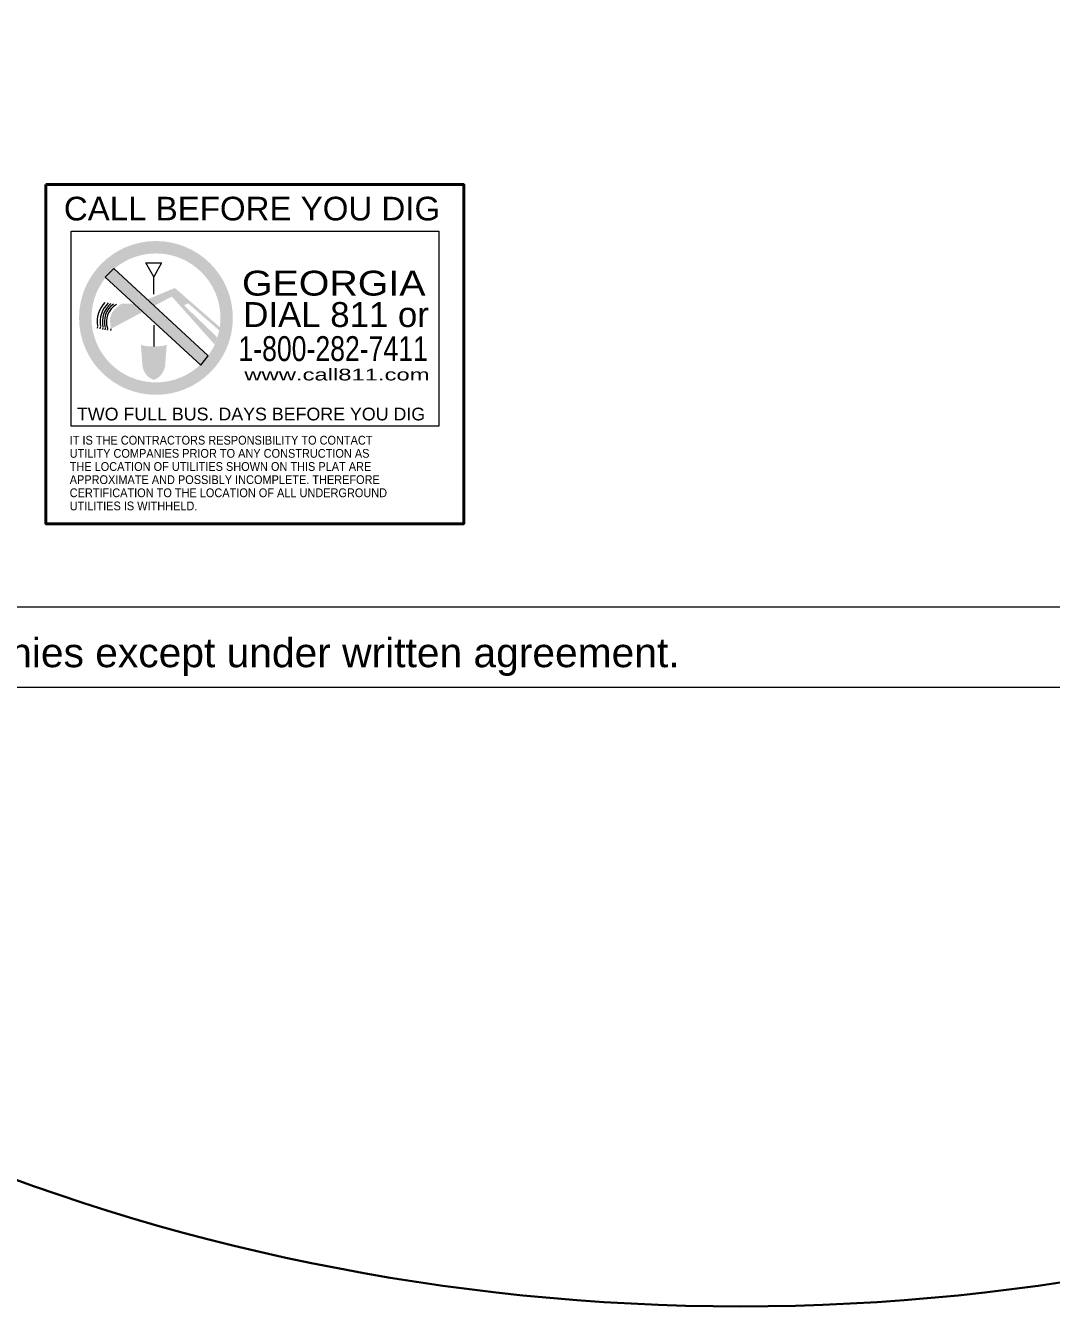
# Model space of a CAD drawing. Header units: feet. Extents: x -16154 to 3860, y -1534289809 to -1534279773.
# Drawn here: x -11130.2 to -10759.3, y -1534286082.7 to -1534285619.5 of the extents above; entities that cross this region are included whole.
import ezdxf

# ---------------------------------------------------------------- set-up
doc = ezdxf.new("R2010")
doc.units = ezdxf.units.FT
doc.header["$MEASUREMENT"] = 0
for name, color, linetype, lineweight in [('Level 18', 7, 'Continuous', 0), ('Level 63', 7, 'Continuous', 0), ('Level 8', 7, 'Continuous', 0), ('NOTES', 7, 'Continuous', 0)]:
    doc.layers.add(name, color=color, linetype=linetype, lineweight=lineweight)
doc.styles.add('Style-Arial', font='arial.ttf')
doc.styles.add('Style-font000', font='font000.shx')
doc.styles.add('Telco', font='font000.shx', dxfattribs={"height": 9})

# ---------------------------------------------------------------- blocks, each defined once
blk = doc.blocks.new('DIG_STAMP_GA')
at = {"layer": 'NOTES', "linetype": 'Continuous', "lineweight": 0}
h = blk.add_hatch(color=1, dxfattribs=at)
edge = h.paths.add_edge_path()
edge.add_arc((39.77, 74.41), 27.8, 0, 360)
edge = h.paths.add_edge_path(flags=16)
edge.add_arc((39.77, 74.41), 23.32, 0, 360)
for points in [[(23.47, 70.45), (23.1, 73.47), (23.22, 74.46), (23.84, 76.3), (24.82, 77.47), (26.73, 79.2), (27.59, 79.57), (32.95, 79.57), (46.61, 85.23), (62.86, 71.05), (62.62, 69.88), (51.41, 79.69), (49.94, 78.95), (61.94, 67.38), (60.96, 64.83), (45.5, 82.15)], [(34.32, 64.89), (34.56, 61.51), (34.8, 58.14), (34.81, 57.82), (34.87, 57.17), (34.97, 56.64), (35.07, 56.24), (35.2, 55.84), (35.34, 55.49), (35.6, 54.93), (35.9, 54.43), (36.13, 54.1), (36.36, 53.81), (36.65, 53.48), (36.97, 53.17), (37.21, 52.97), (37.48, 52.77), (37.78, 52.57), (38.22, 52.33), (38.59, 52.16), (38.98, 52.02), (39.37, 52.16), (39.75, 52.33), (40.16, 52.55), (40.51, 52.78), (40.76, 52.97), (41.04, 53.22), (41.28, 53.44), (41.53, 53.71), (41.61, 53.81), (41.86, 54.14), (42.08, 54.45), (42.28, 54.78), (42.51, 55.23), (42.66, 55.56), (42.77, 55.84), (42.89, 56.22), (42.99, 56.57), (43.07, 56.97), (43.13, 57.39), (43.17, 57.92), (43.17, 58.14), (43.41, 61.51), (43.65, 64.89), (43.64, 64.81), (43.62, 64.76), (43.59, 64.73), (43.57, 64.7), (43.51, 64.67), (43.25, 64.57), (43.01, 64.49), (42.91, 64.46), (42.72, 64.41), (42.57, 64.38), (42.39, 64.34), (42.06, 64.28), (41.6, 64.22), (41.22, 64.18), (40.91, 64.16), (40.52, 64.13), (39.95, 64.1), (39.56, 64.09), (38.98, 64.09), (38.71, 64.09), (38.21, 64.1), (38.02, 64.1), (37.62, 64.12), (37.31, 64.14), (37.06, 64.16), (36.8, 64.18), (36.55, 64.2), (36.37, 64.22), (36.21, 64.24), (36.01, 64.27), (35.68, 64.32), (35.57, 64.34), (35.43, 64.37), (35.26, 64.41), (35.06, 64.46), (34.89, 64.52), (34.69, 64.58), (34.56, 64.63), (34.46, 64.67), (34.44, 64.68), (34.43, 64.69), (34.41, 64.7), (34.39, 64.72), (34.37, 64.73), (34.36, 64.75), (34.35, 64.76), (34.34, 64.78), (34.33, 64.8), (34.32, 64.82)]]:
    blk.add_hatch(color=7, dxfattribs=at).paths.add_polyline_path(points)
at = {"layer": 'Level 8', "color": 7, "linetype": 'Continuous'}
for p, q in [((18.6, 71.27), (18.48, 70.72)), ((19.63, 71.06), (19.51, 70.5)), ((20.6, 70.81), (20.48, 70.25)), ((21.42, 70.69), (21.3, 70.13)), ((22.27, 70.55), (22.14, 69.99)), ((23.47, 70.45), (23.34, 69.9))]:
    blk.add_line(p, q, dxfattribs=at)
for centre, radius, start, end in [((28.08, 73.12), 9.6, 134.5828, 189.5588), ((28.95, 72.93), 9.4, 132.9304, 190.081), ((28.96, 73.01), 8.57, 129.7167, 193.059), ((29.04, 73.02), 7.91, 126.1577, 195.6004), ((29.02, 73.05), 7.17, 119.731, 199.1192)]:
    blk.add_arc(centre, radius, start, end, dxfattribs=at)
at = {"layer": 'NOTES', "color": 92}
blk.add_line((38.98, 71.73), (38.98, 64.09), dxfattribs=at)
at = {"layer": 'NOTES', "color": 92, "linetype": 'Continuous', "lineweight": 13, "flags": 128}
blk.add_lwpolyline([(9.09, 105.76), (142.05, 105.76), (142.05, 35.26), (9.09, 35.26)], close=True, dxfattribs=at)
at = {"layer": 'NOTES', "color": 92, "lineweight": 13, "flags": 128}
blk.add_lwpolyline([(38.98, 82.96), (38.98, 89.27), (36.14, 94.35), (41.83, 94.35), (38.98, 89.27)], dxfattribs=at)
at = {"layer": 'NOTES', "color": 1, "linetype": 'Continuous', "lineweight": 0, "flags": 128}
blk.add_lwpolyline([(21.44, 89.18), (56, 57.33), (58.66, 60.69), (24.55, 92.23)], close=True, dxfattribs=at)
at = {"layer": 'NOTES', "color": 1, "linetype": 'Continuous', "lineweight": 0}
blk.add_solid([(21.44, 89.18), (56, 57.33), (24.55, 92.23), (58.66, 60.69)], dxfattribs=at)
at = {"layer": 'NOTES', "color": 92, "linetype": 'Continuous', "lineweight": 13, "insert": (6.48, 118.22), "char_height": 8.55, "attachment_point": 1, "line_spacing_factor": 0.6, "style": 'Style-Arial', "bg_fill": 3, "box_fill_scale": 1, "bg_fill_color": 178, "bg_fill_transparency": 0}
blk.add_mtext('CALL BEFORE YOU DIG', dxfattribs=at)
at = {"layer": 'NOTES', "color": 2, "linetype": 'Continuous', "lineweight": 13, "attachment_point": 1, "style": 'Style-Arial', "bg_fill": 3, "box_fill_scale": 1, "bg_fill_color": 178, "bg_fill_transparency": 0}
for s, insert, char_height, line_spacing_factor in [('DIAL 811 or', (71.35, 80.13), 9, 0.9), ('\\H1x;\\W0.765649;1-800-282-7411', (69.59, 67.81), 9, 0.6), ('\\H1x;\\W1.44848;www.call811.com', (71.74, 56.05), 4.2527, 0.6)]:
    blk.add_mtext(s, dxfattribs=dict(at, insert=insert, char_height=char_height, line_spacing_factor=line_spacing_factor))
at = {"layer": 'NOTES', "color": 92, "linetype": 'Continuous', "lineweight": 13, "insert": (11.21, 41.96), "char_height": 4.608, "attachment_point": 1, "line_spacing_factor": 0.6, "style": 'Style-Arial', "bg_fill": 3, "box_fill_scale": 1, "bg_fill_color": 178, "bg_fill_transparency": 0}
blk.add_mtext('TWO FULL BUS. DAYS BEFORE YOU DIG', dxfattribs=at)
at = {"layer": 'NOTES', "color": 2, "linetype": 'Continuous', "lineweight": 13, "insert": (70.86, 91.48), "char_height": 9, "attachment_point": 1, "line_spacing_factor": 0.9, "style": 'Style-Arial', "bg_fill": 3, "box_fill_scale": 1, "bg_fill_color": 178, "bg_fill_transparency": 0}
blk.add_mtext('\\H1x;\\W1.13135;GEORGIA', dxfattribs=at)
at = {"layer": 'Level 18', "color": 7, "linetype": 'Continuous', "lineweight": 40, "flags": 128}
blk.add_lwpolyline([(0, 122.62), (151.06, 122.62), (151.06, -0.01), (0, -0.01)], close=True, dxfattribs=at)
at = {"layer": 'NOTES', "color": 135, "linetype": 'Continuous', "lineweight": 13, "insert": (8.59, 31.77), "char_height": 3.168, "attachment_point": 1, "line_spacing_factor": 0.9, "style": 'Style-font000', "bg_fill": 3, "box_fill_scale": 1, "bg_fill_color": 178, "bg_fill_transparency": 0}
blk.add_mtext('\\H1x;\\W0.933878;IT IS THE CONTRACTORS RESPONSIBILITY TO CONTACT^JUTILITY COMPANIES PRIOR TO ANY CONSTRUCTION AS^JTHE LOCATION OF UTILITIES SHOWN ON THIS PLAT ARE^JAPPROXIMATE AND POSSIBLY INCOMPLETE. THEREFORE^JCERTIFICATION TO THE LOCATION OF ALL UNDERGROUND^JUTILITIES IS WITHHELD.', dxfattribs=at)
blk = doc.blocks.new('*U157')
at = {"layer": 'Level 63', "color": 178, "linetype": 'Continuous', "lineweight": 0, "flags": 128}
blk.add_lwpolyline([(-816.56, 518.92), (816.56, 518.92), (816.56, -518.92), (-816.56, -518.92)], close=True, dxfattribs=at)
at = {"layer": 'Level 63', "color": 7, "linetype": 'Continuous', "lineweight": 0, "flags": 128}
blk.add_lwpolyline([(-787.56, 502.9), (787.56, 502.9), (787.56, -489.92), (-787.56, -489.92)], close=True, dxfattribs=at)
at = {"layer": 'Level 18', "color": 7, "linetype": 'Continuous', "lineweight": 0, "insert": (-750.12, -501.06), "char_height": 10.5464, "attachment_point": 1, "line_spacing_factor": 0.856011, "style": 'Telco', "bg_fill": 3, "box_fill_scale": 1, "bg_fill_color": 178, "bg_fill_transparency": 0}
blk.add_mtext('\\fArial Unicode MS|b0|i0|c00|p39;AT&T Proprietary (Internal Use Only.) Not for disclosure outside the AT&T family of companies except under written agreement. ', dxfattribs=at)
blk = doc.blocks.new('*U156')
at = {"layer": 'Level 63', "color": 178, "linetype": 'Continuous', "lineweight": 0}
blk.add_blockref('*U157', (0, 0), dxfattribs=at)

msp = doc.modelspace()

# ---------------------------------------------------------------- block references
at = {"layer": 'Level 8', "color": 7, "linetype": 'Continuous', "xscale": 0.999996, "yscale": 0.999996, "zscale": 0.999996}
msp.add_blockref('DIG_STAMP_GA', (-11122.86, -1534285799.64), dxfattribs=at)

# ---------------------------------------------------------------- next in the draw order: block references
at = {"layer": 'Level 63', "color": 178, "linetype": 'Continuous', "lineweight": 0}
msp.add_blockref('*U156', (-10975.5, -1534285339.93), dxfattribs=at)

# ---------------------------------------------------------------- next in the draw order: linework, layer by layer
at = {"layer": 'Level 18', "color": 1, "linetype": 'Continuous', "lineweight": 30, "ltscale": 8.004}
msp.add_circle((-10871.74, -1534285313.29), 769.37, dxfattribs=at)

doc.saveas('drawing.dxf')
